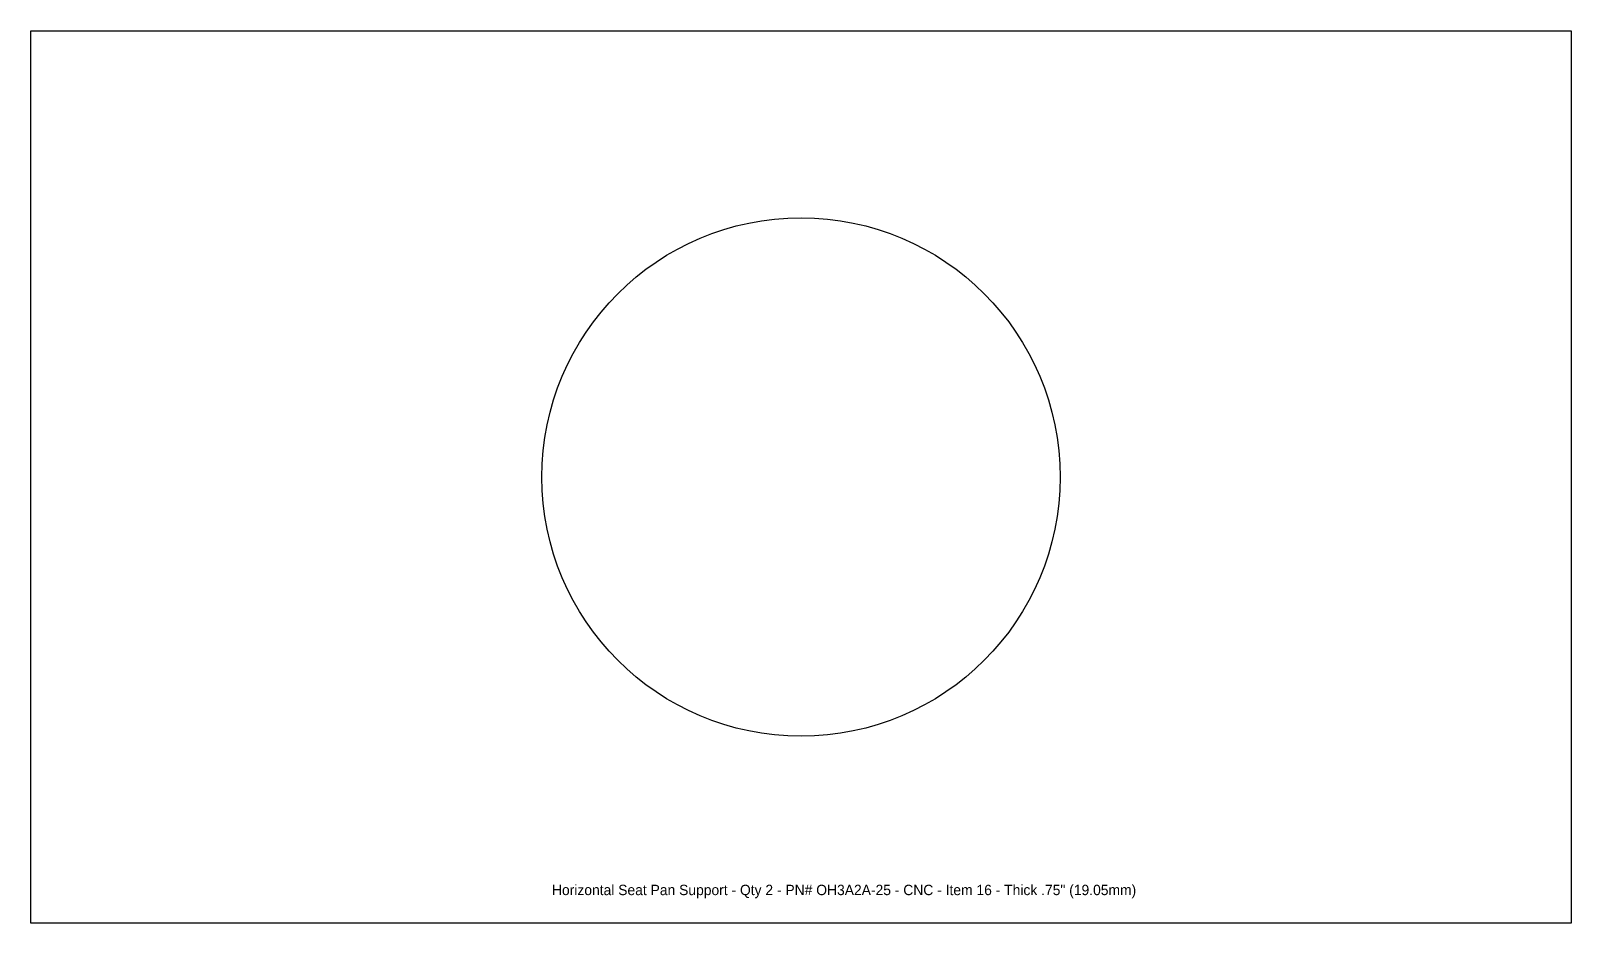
# Model space of a CAD drawing. Extents: x 0.61 to 8.04, y 0.69 to 5.
import ezdxf

# ---------------------------------------------------------------- set-up
doc = ezdxf.new("R2010")
doc.units = 0
doc.header["$MEASUREMENT"] = 0
doc.layers.get('0').update_dxf_attribs({"linetype": 'CONTINUOUS'})
doc.layers.add('Info', color=4, linetype='CONTINUOUS')
doc.styles.add('Annotative', font='txt')

msp = doc.modelspace()

# ---------------------------------------------------------------- linework, layer by layer
at = {"color": 7, "linetype": 'Continuous'}
msp.add_lwpolyline([(0.613, 0.6941), (0.613, 4.9972), (8.0431, 4.9972), (8.0431, 0.6941)], close=True, dxfattribs=at)
msp.add_circle((4.3281, 2.8456), 1.25, dxfattribs=at)

# ---------------------------------------------------------------- texts
at = {"layer": 'Info', "insert": (4.5359, 0.8793), "char_height": 0.05, "attachment_point": 2, "style": 'Annotative'}
msp.add_mtext_dynamic_manual_height_columns('Horizontal Seat Pan Support - Qty 2 - PN# OH3A2A-25 - CNC - Item 16 - Thick .75" (19.05mm)', width=5.31726, gutter_width=0.625, heights=[0.083], dxfattribs=at)

doc.saveas('drawing.dxf')
